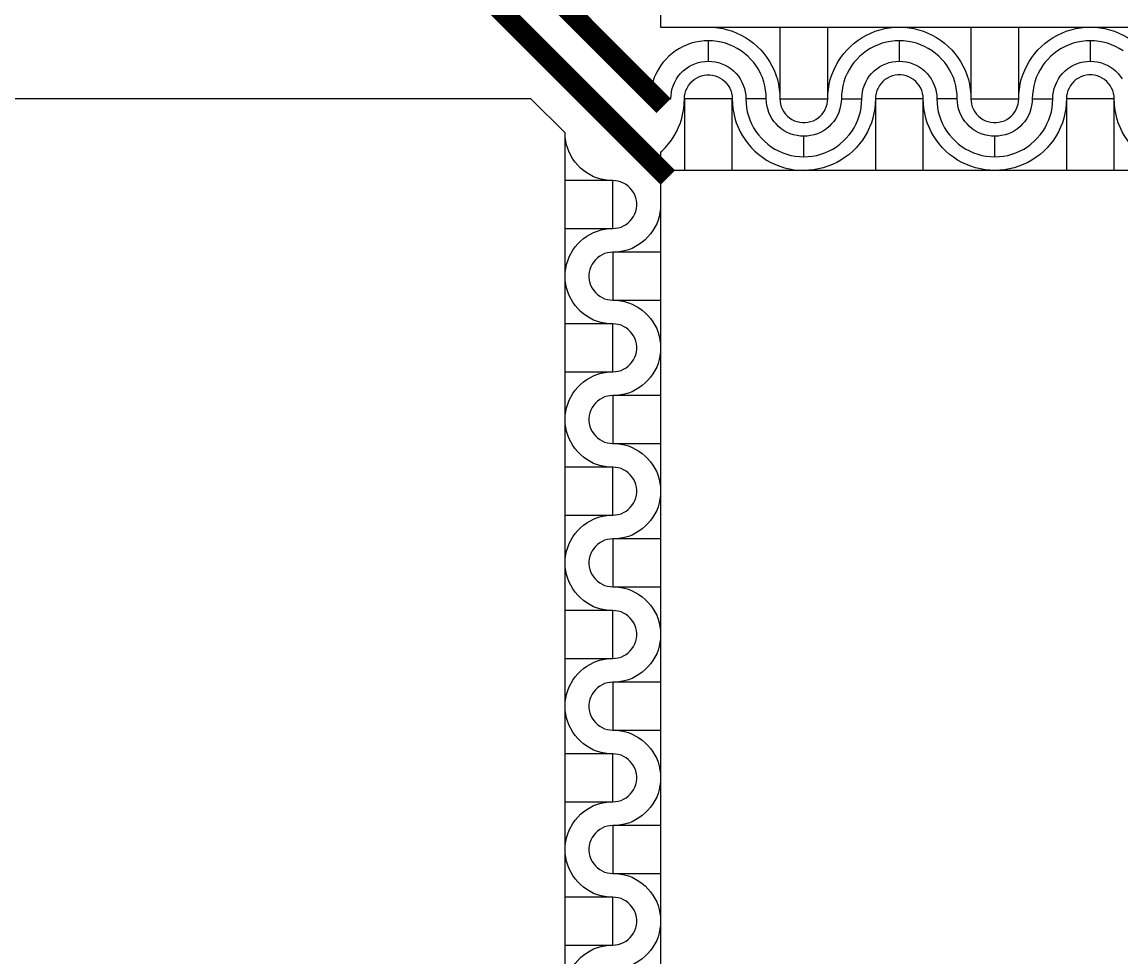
# Model space of a CAD drawing. Extents: x 190.8 to 267.1, y 124 to 174.8.
# Drawn here: x 223.608 to 225.22, y 162.423 to 163.793 of the extents above; entities that cross this region are included whole.
import ezdxf

# ---------------------------------------------------------------- set-up
doc = ezdxf.new("R2010")
doc.units = 0
doc.header["$MEASUREMENT"] = 0

msp = doc.modelspace()

# ---------------------------------------------------------------- linework, layer by layer
for p, q in [((224.5446, 165.8023), (224.5446, 163.7856)), ((224.5446, 163.7856), (226.6713, 163.7856)), ((224.5446, 163.6023), (224.5446, 161.5856))]:
    msp.add_line(p, q)
at = {"const_width": 0.03}
for points in [[(224.3486, 164.4427), (224.3486, 163.8707), (224.5492, 163.6701)], [(224.2446, 164.1557), (224.2446, 163.8757), (224.5552, 163.5651)]]:
    msp.add_lwpolyline(points, dxfattribs=at)
for points in [[(224.6146, 163.7856), (224.6219, 163.7853), (224.6289, 163.7846), (224.6359, 163.7833), (224.6429, 163.7818), (224.6499, 163.7796), (224.6564, 163.7768), (224.6629, 163.7738), (224.6691, 163.7703), (224.6751, 163.7663), (224.6809, 163.7621), (224.6864, 163.7573), (224.6914, 163.7523), (224.6961, 163.7468), (224.7004, 163.7411), (224.7044, 163.7351), (224.7079, 163.7288), (224.7109, 163.7223), (224.7136, 163.7158), (224.7159, 163.7088), (224.7174, 163.7018), (224.7186, 163.6948), (224.7194, 163.6878), (224.7196, 163.6806)], [(224.7196, 163.7856), (224.7196, 163.6806), (224.7896, 163.6806), (224.7896, 163.7856)], [(224.7896, 163.6806), (224.7899, 163.6878), (224.7906, 163.6948), (224.7919, 163.7018), (224.7934, 163.7088), (224.7956, 163.7158), (224.7984, 163.7223), (224.8014, 163.7288), (224.8049, 163.7351), (224.8089, 163.7411), (224.8131, 163.7468), (224.8179, 163.7523), (224.8229, 163.7573), (224.8284, 163.7621), (224.8341, 163.7663), (224.8401, 163.7703), (224.8464, 163.7738), (224.8529, 163.7768), (224.8594, 163.7796), (224.8664, 163.7818), (224.8734, 163.7833), (224.8804, 163.7846), (224.8874, 163.7853), (224.8946, 163.7856)], [(224.8946, 163.7856), (224.9019, 163.7853), (224.9089, 163.7846), (224.9159, 163.7833), (224.9229, 163.7818), (224.9299, 163.7796), (224.9364, 163.7768), (224.9429, 163.7738), (224.9491, 163.7703), (224.9551, 163.7663), (224.9609, 163.7621), (224.9664, 163.7573), (224.9714, 163.7523), (224.9761, 163.7468), (224.9804, 163.7411), (224.9844, 163.7351), (224.9879, 163.7288), (224.9909, 163.7223), (224.9936, 163.7158), (224.9959, 163.7088), (224.9974, 163.7018), (224.9986, 163.6948), (224.9994, 163.6878), (224.9996, 163.6806)], [(224.9996, 163.7856), (224.9996, 163.6806), (225.0696, 163.6806), (225.0696, 163.7856)], [(225.0696, 163.6806), (225.0699, 163.6878), (225.0706, 163.6948), (225.0719, 163.7018), (225.0734, 163.7088), (225.0756, 163.7158), (225.0784, 163.7223), (225.0814, 163.7288), (225.0849, 163.7351), (225.0889, 163.7411), (225.0931, 163.7468), (225.0979, 163.7523), (225.1029, 163.7573), (225.1084, 163.7621), (225.1141, 163.7663), (225.1201, 163.7703), (225.1264, 163.7738), (225.1329, 163.7768), (225.1394, 163.7796), (225.1464, 163.7818), (225.1534, 163.7833), (225.1604, 163.7846), (225.1674, 163.7853), (225.1746, 163.7856)], [(225.1746, 163.7856), (225.1819, 163.7853), (225.1889, 163.7846), (225.1959, 163.7833), (225.2029, 163.7818), (225.2099, 163.7796), (225.2164, 163.7768), (225.2229, 163.7738), (225.2291, 163.7703), (225.2351, 163.7663), (225.2409, 163.7621), (225.2464, 163.7573), (225.2514, 163.7523), (225.2561, 163.7468), (225.2604, 163.7411), (225.2644, 163.7351), (225.2679, 163.7288), (225.2709, 163.7223), (225.2736, 163.7158), (225.2759, 163.7088), (225.2774, 163.7018), (225.2786, 163.6948), (225.2794, 163.6878), (225.2796, 163.6806)], [(224.6146, 163.7656), (224.6084, 163.7653), (224.6019, 163.7646), (224.5956, 163.7636), (224.5896, 163.7618), (224.5836, 163.7598), (224.5776, 163.7571), (224.5721, 163.7543), (224.5666, 163.7508), (224.5616, 163.7471), (224.5569, 163.7428), (224.5524, 163.7383), (224.5481, 163.7336), (224.5444, 163.7286), (224.5409, 163.7231), (224.5381, 163.7176), (224.5354, 163.7116), (224.5334, 163.7056), (224.5316, 163.6996), (224.5306, 163.6933), (224.5299, 163.6868), (224.5296, 163.6806), (224.5596, 163.6806), (224.5599, 163.6856), (224.5606, 163.6906), (224.5616, 163.6956), (224.5634, 163.7006), (224.5654, 163.7051), (224.5679, 163.7096), (224.5706, 163.7138), (224.5739, 163.7176), (224.5776, 163.7213), (224.5814, 163.7246), (224.5856, 163.7273), (224.5901, 163.7298), (224.5946, 163.7318), (224.5996, 163.7336), (224.6046, 163.7346), (224.6096, 163.7353), (224.6146, 163.7356)], [(224.6996, 163.6806), (224.6994, 163.6868), (224.6986, 163.6933), (224.6976, 163.6996), (224.6959, 163.7056), (224.6939, 163.7116), (224.6911, 163.7176), (224.6884, 163.7231), (224.6849, 163.7286), (224.6811, 163.7336), (224.6769, 163.7383), (224.6724, 163.7428), (224.6676, 163.7471), (224.6626, 163.7508), (224.6571, 163.7543), (224.6516, 163.7571), (224.6456, 163.7598), (224.6396, 163.7618), (224.6336, 163.7636), (224.6274, 163.7646), (224.6209, 163.7653), (224.6146, 163.7656), (224.6146, 163.7356), (224.6196, 163.7353), (224.6246, 163.7346), (224.6296, 163.7336), (224.6346, 163.7318), (224.6391, 163.7298), (224.6436, 163.7273), (224.6479, 163.7246), (224.6516, 163.7213), (224.6554, 163.7176), (224.6586, 163.7138), (224.6614, 163.7096), (224.6639, 163.7051), (224.6659, 163.7006), (224.6676, 163.6956), (224.6686, 163.6906), (224.6694, 163.6856), (224.6696, 163.6806)], [(224.8946, 163.7656), (224.8884, 163.7653), (224.8819, 163.7646), (224.8756, 163.7636), (224.8696, 163.7618), (224.8636, 163.7598), (224.8576, 163.7571), (224.8521, 163.7543), (224.8466, 163.7508), (224.8416, 163.7471), (224.8369, 163.7428), (224.8324, 163.7383), (224.8281, 163.7336), (224.8244, 163.7286), (224.8209, 163.7231), (224.8181, 163.7176), (224.8154, 163.7116), (224.8134, 163.7056), (224.8116, 163.6996), (224.8106, 163.6933), (224.8099, 163.6868), (224.8096, 163.6806), (224.8396, 163.6806), (224.8399, 163.6856), (224.8406, 163.6906), (224.8416, 163.6956), (224.8434, 163.7006), (224.8454, 163.7051), (224.8479, 163.7096), (224.8506, 163.7138), (224.8539, 163.7176), (224.8576, 163.7213), (224.8614, 163.7246), (224.8656, 163.7273), (224.8701, 163.7298), (224.8746, 163.7318), (224.8796, 163.7336), (224.8846, 163.7346), (224.8896, 163.7353), (224.8946, 163.7356)], [(224.9796, 163.6806), (224.9794, 163.6868), (224.9786, 163.6933), (224.9776, 163.6996), (224.9759, 163.7056), (224.9739, 163.7116), (224.9711, 163.7176), (224.9684, 163.7231), (224.9649, 163.7286), (224.9611, 163.7336), (224.9569, 163.7383), (224.9524, 163.7428), (224.9476, 163.7471), (224.9426, 163.7508), (224.9371, 163.7543), (224.9316, 163.7571), (224.9256, 163.7598), (224.9196, 163.7618), (224.9136, 163.7636), (224.9074, 163.7646), (224.9009, 163.7653), (224.8946, 163.7656), (224.8946, 163.7356), (224.8996, 163.7353), (224.9046, 163.7346), (224.9096, 163.7336), (224.9146, 163.7318), (224.9191, 163.7298), (224.9236, 163.7273), (224.9279, 163.7246), (224.9316, 163.7213), (224.9354, 163.7176), (224.9386, 163.7138), (224.9414, 163.7096), (224.9439, 163.7051), (224.9459, 163.7006), (224.9476, 163.6956), (224.9486, 163.6906), (224.9494, 163.6856), (224.9496, 163.6806)], [(225.1746, 163.7656), (225.1684, 163.7653), (225.1619, 163.7646), (225.1556, 163.7636), (225.1496, 163.7618), (225.1436, 163.7598), (225.1376, 163.7571), (225.1321, 163.7543), (225.1266, 163.7508), (225.1216, 163.7471), (225.1169, 163.7428), (225.1124, 163.7383), (225.1081, 163.7336), (225.1044, 163.7286), (225.1009, 163.7231), (225.0981, 163.7176), (225.0954, 163.7116), (225.0934, 163.7056), (225.0916, 163.6996), (225.0906, 163.6933), (225.0899, 163.6868), (225.0896, 163.6806), (225.1196, 163.6806), (225.1199, 163.6856), (225.1206, 163.6906), (225.1216, 163.6956), (225.1234, 163.7006), (225.1254, 163.7051), (225.1279, 163.7096), (225.1306, 163.7138), (225.1339, 163.7176), (225.1376, 163.7213), (225.1414, 163.7246), (225.1456, 163.7273), (225.1501, 163.7298), (225.1546, 163.7318), (225.1596, 163.7336), (225.1646, 163.7346), (225.1696, 163.7353), (225.1746, 163.7356)], [(225.2226, 163.7508), (225.2171, 163.7543), (225.2116, 163.7571), (225.2056, 163.7598), (225.1996, 163.7618), (225.1936, 163.7636), (225.1874, 163.7646), (225.1809, 163.7653), (225.1746, 163.7656), (225.1746, 163.7356), (225.1796, 163.7353), (225.1846, 163.7346), (225.1896, 163.7336), (225.1946, 163.7318), (225.1991, 163.7298), (225.2036, 163.7273), (225.2079, 163.7246), (225.2116, 163.7213), (225.2154, 163.7176), (225.2186, 163.7138), (225.2214, 163.7096)], [(224.5796, 163.6806), (224.5799, 163.6846), (224.5806, 163.6886), (224.5816, 163.6926), (224.5834, 163.6963), (224.5854, 163.6998), (224.5879, 163.7031), (224.5906, 163.7061), (224.5936, 163.7086), (224.5971, 163.7108), (224.6009, 163.7128), (224.6046, 163.7141), (224.6086, 163.7151), (224.6126, 163.7156), (224.6166, 163.7156), (224.6206, 163.7151), (224.6246, 163.7141), (224.6286, 163.7128), (224.6321, 163.7108), (224.6356, 163.7086), (224.6386, 163.7061), (224.6414, 163.7031), (224.6439, 163.6998), (224.6459, 163.6963), (224.6476, 163.6926), (224.6486, 163.6886), (224.6494, 163.6846), (224.6496, 163.6806)], [(224.9296, 163.6806), (224.9294, 163.6846), (224.9286, 163.6886), (224.9276, 163.6926), (224.9259, 163.6963), (224.9239, 163.6998), (224.9214, 163.7031), (224.9186, 163.7061), (224.9156, 163.7086), (224.9121, 163.7108), (224.9084, 163.7128), (224.9046, 163.7141), (224.9006, 163.7151), (224.8966, 163.7156), (224.8926, 163.7156), (224.8886, 163.7151), (224.8846, 163.7141), (224.8806, 163.7128), (224.8771, 163.7108), (224.8736, 163.7086), (224.8706, 163.7061), (224.8679, 163.7031), (224.8654, 163.6998), (224.8634, 163.6963), (224.8616, 163.6926), (224.8606, 163.6886), (224.8599, 163.6846), (224.8596, 163.6806)], [(225.2096, 163.6806), (225.2094, 163.6846), (225.2086, 163.6886), (225.2076, 163.6926), (225.2059, 163.6963), (225.2039, 163.6998), (225.2014, 163.7031), (225.1986, 163.7061), (225.1956, 163.7086), (225.1921, 163.7108), (225.1884, 163.7128), (225.1846, 163.7141), (225.1806, 163.7151), (225.1766, 163.7156), (225.1726, 163.7156), (225.1686, 163.7151), (225.1646, 163.7141), (225.1606, 163.7128), (225.1571, 163.7108), (225.1536, 163.7086), (225.1506, 163.7061), (225.1479, 163.7031), (225.1454, 163.6998), (225.1434, 163.6963), (225.1416, 163.6926), (225.1406, 163.6886), (225.1399, 163.6846), (225.1396, 163.6806)], [(224.3546, 163.6806), (222.2779, 163.6806), (222.2776, 163.6803), (222.2729, 163.6768), (222.2629, 163.6713), (222.2574, 163.6693), (222.2519, 163.6676), (222.2461, 163.6666), (222.2404, 163.6658), (222.2346, 163.6656)], [(224.3546, 161.4806), (224.4046, 161.5306), (224.4046, 163.6306), (224.3546, 163.6806)], [(224.5446, 163.6023), (224.5464, 163.6038), (224.5514, 163.6088), (224.5561, 163.6143), (224.5604, 163.6201), (224.5644, 163.6261), (224.5679, 163.6323), (224.5709, 163.6388), (224.5736, 163.6453), (224.5759, 163.6523), (224.5774, 163.6593), (224.5786, 163.6663), (224.5794, 163.6733), (224.5796, 163.6806)], [(224.6496, 163.5756), (224.6496, 163.6806), (224.5796, 163.6806), (224.5796, 163.5756)], [(224.6496, 163.6806), (224.6499, 163.6733), (224.6506, 163.6663), (224.6519, 163.6593), (224.6534, 163.6523), (224.6556, 163.6453), (224.6584, 163.6388), (224.6614, 163.6323), (224.6649, 163.6261), (224.6689, 163.6201), (224.6731, 163.6143), (224.6779, 163.6088), (224.6829, 163.6038), (224.6884, 163.5991), (224.6941, 163.5948), (224.7001, 163.5908), (224.7064, 163.5873), (224.7129, 163.5843), (224.7194, 163.5816), (224.7264, 163.5793), (224.7334, 163.5778), (224.7404, 163.5766), (224.7474, 163.5758), (224.7546, 163.5756)], [(224.7196, 163.6806), (224.7199, 163.6766), (224.7206, 163.6726), (224.7216, 163.6686), (224.7234, 163.6648), (224.7254, 163.6613), (224.7279, 163.6581), (224.7306, 163.6551), (224.7336, 163.6526), (224.7371, 163.6503), (224.7409, 163.6483), (224.7446, 163.6471), (224.7486, 163.6461), (224.7526, 163.6456), (224.7566, 163.6456), (224.7606, 163.6461), (224.7646, 163.6471), (224.7686, 163.6483), (224.7721, 163.6503), (224.7756, 163.6526), (224.7786, 163.6551), (224.7814, 163.6581), (224.7839, 163.6613), (224.7859, 163.6648), (224.7876, 163.6686), (224.7886, 163.6726), (224.7894, 163.6766), (224.7896, 163.6806)], [(224.8096, 163.6806), (224.8094, 163.6756), (224.8086, 163.6706), (224.8076, 163.6656), (224.8059, 163.6606), (224.8039, 163.6561), (224.8014, 163.6516), (224.7986, 163.6473), (224.7954, 163.6436), (224.7916, 163.6398), (224.7879, 163.6366), (224.7836, 163.6338), (224.7791, 163.6313), (224.7746, 163.6293), (224.7696, 163.6276), (224.7646, 163.6266), (224.7596, 163.6258), (224.7546, 163.6256)], [(224.8596, 163.6806), (224.8594, 163.6733), (224.8586, 163.6663), (224.8574, 163.6593), (224.8559, 163.6523), (224.8536, 163.6453), (224.8509, 163.6388), (224.8479, 163.6323), (224.8444, 163.6261), (224.8404, 163.6201), (224.8361, 163.6143), (224.8314, 163.6088), (224.8264, 163.6038), (224.8209, 163.5991), (224.8151, 163.5948), (224.8091, 163.5908), (224.8029, 163.5873), (224.7964, 163.5843), (224.7899, 163.5816), (224.7829, 163.5793), (224.7759, 163.5778), (224.7689, 163.5766), (224.7619, 163.5758), (224.7546, 163.5756)], [(224.7546, 163.5956), (224.7609, 163.5958), (224.7674, 163.5966), (224.7736, 163.5976), (224.7796, 163.5993), (224.7856, 163.6013), (224.7916, 163.6041), (224.7971, 163.6068), (224.8026, 163.6103), (224.8076, 163.6141), (224.8124, 163.6183), (224.8169, 163.6228), (224.8211, 163.6276), (224.8249, 163.6326), (224.8284, 163.6381), (224.8311, 163.6436), (224.8339, 163.6496), (224.8359, 163.6556), (224.8376, 163.6616), (224.8386, 163.6678), (224.8394, 163.6743), (224.8396, 163.6806)], [(224.9296, 163.5756), (224.9296, 163.6806), (224.8596, 163.6806), (224.8596, 163.5756)], [(225.0346, 163.5756), (225.0274, 163.5758), (225.0204, 163.5766), (225.0134, 163.5778), (225.0064, 163.5793), (224.9994, 163.5816), (224.9929, 163.5843), (224.9864, 163.5873), (224.9801, 163.5908), (224.9741, 163.5948), (224.9684, 163.5991), (224.9629, 163.6038), (224.9579, 163.6088), (224.9531, 163.6143), (224.9489, 163.6201), (224.9449, 163.6261), (224.9414, 163.6323), (224.9384, 163.6388), (224.9356, 163.6453), (224.9334, 163.6523), (224.9319, 163.6593), (224.9306, 163.6663), (224.9299, 163.6733), (224.9296, 163.6806)], [(224.9996, 163.6806), (224.9999, 163.6766), (225.0006, 163.6726), (225.0016, 163.6686), (225.0034, 163.6648), (225.0054, 163.6613), (225.0079, 163.6581), (225.0106, 163.6551), (225.0136, 163.6526), (225.0171, 163.6503), (225.0209, 163.6483), (225.0246, 163.6471), (225.0286, 163.6461), (225.0326, 163.6456), (225.0366, 163.6456), (225.0406, 163.6461), (225.0446, 163.6471), (225.0486, 163.6483), (225.0521, 163.6503), (225.0556, 163.6526), (225.0586, 163.6551), (225.0614, 163.6581), (225.0639, 163.6613), (225.0659, 163.6648), (225.0676, 163.6686), (225.0686, 163.6726), (225.0694, 163.6766), (225.0696, 163.6806)], [(225.0896, 163.6806), (225.0894, 163.6756), (225.0886, 163.6706), (225.0876, 163.6656), (225.0859, 163.6606), (225.0839, 163.6561), (225.0814, 163.6516), (225.0786, 163.6473), (225.0754, 163.6436), (225.0716, 163.6398), (225.0679, 163.6366), (225.0636, 163.6338), (225.0591, 163.6313), (225.0546, 163.6293), (225.0496, 163.6276), (225.0446, 163.6266), (225.0396, 163.6258), (225.0346, 163.6256)], [(225.1396, 163.6806), (225.1394, 163.6733), (225.1386, 163.6663), (225.1374, 163.6593), (225.1359, 163.6523), (225.1336, 163.6453), (225.1309, 163.6388), (225.1279, 163.6323), (225.1244, 163.6261), (225.1204, 163.6201), (225.1161, 163.6143), (225.1114, 163.6088), (225.1064, 163.6038), (225.1009, 163.5991), (225.0951, 163.5948), (225.0891, 163.5908), (225.0829, 163.5873), (225.0764, 163.5843), (225.0699, 163.5816), (225.0629, 163.5793), (225.0559, 163.5778), (225.0489, 163.5766), (225.0419, 163.5758), (225.0346, 163.5756)], [(225.0346, 163.5956), (225.0409, 163.5958), (225.0474, 163.5966), (225.0536, 163.5976), (225.0596, 163.5993), (225.0656, 163.6013), (225.0716, 163.6041), (225.0771, 163.6068), (225.0826, 163.6103), (225.0876, 163.6141), (225.0924, 163.6183), (225.0969, 163.6228), (225.1011, 163.6276), (225.1049, 163.6326), (225.1084, 163.6381), (225.1111, 163.6436), (225.1139, 163.6496), (225.1159, 163.6556), (225.1176, 163.6616), (225.1186, 163.6678), (225.1194, 163.6743), (225.1196, 163.6806)], [(225.2096, 163.5756), (225.2096, 163.6806), (225.1396, 163.6806), (225.1396, 163.5756)], [(225.3146, 163.5756), (225.3074, 163.5758), (225.3004, 163.5766), (225.2934, 163.5778), (225.2864, 163.5793), (225.2794, 163.5816), (225.2729, 163.5843), (225.2664, 163.5873), (225.2601, 163.5908), (225.2541, 163.5948), (225.2484, 163.5991), (225.2429, 163.6038), (225.2379, 163.6088), (225.2331, 163.6143), (225.2289, 163.6201), (225.2249, 163.6261), (225.2214, 163.6323), (225.2184, 163.6388), (225.2156, 163.6453), (225.2134, 163.6523), (225.2119, 163.6593), (225.2106, 163.6663), (225.2099, 163.6733), (225.2096, 163.6806)], [(224.4746, 163.5606), (224.4689, 163.5608), (224.4631, 163.5616), (224.4574, 163.5626), (224.4519, 163.5643), (224.4464, 163.5663), (224.4364, 163.5718), (224.4316, 163.5753), (224.4271, 163.5791), (224.4231, 163.5831), (224.4194, 163.5876), (224.4159, 163.5923), (224.4104, 163.6023), (224.4084, 163.6078), (224.4066, 163.6133), (224.4056, 163.6191), (224.4049, 163.6248), (224.4046, 163.6306)], [(226.6446, 163.5756), (224.5446, 163.5756)], [(224.4046, 163.4906), (224.4746, 163.4906), (224.4746, 163.5606), (224.4046, 163.5606)], [(224.4746, 163.4906), (224.4786, 163.4908), (224.4826, 163.4916), (224.4866, 163.4926), (224.4904, 163.4943), (224.4939, 163.4963), (224.4971, 163.4988), (224.5001, 163.5016), (224.5026, 163.5046), (224.5049, 163.5081), (224.5069, 163.5118), (224.5081, 163.5156), (224.5091, 163.5196), (224.5096, 163.5236), (224.5096, 163.5276), (224.5091, 163.5316), (224.5081, 163.5356), (224.5069, 163.5396), (224.5049, 163.5431), (224.5026, 163.5466), (224.5001, 163.5496), (224.4971, 163.5523), (224.4939, 163.5548), (224.4904, 163.5568), (224.4866, 163.5586), (224.4826, 163.5596), (224.4786, 163.5603), (224.4746, 163.5606)], [(224.5446, 163.5256), (224.5444, 163.5198), (224.5436, 163.5141), (224.5426, 163.5083), (224.5409, 163.5028), (224.5389, 163.4973), (224.5334, 163.4873), (224.5299, 163.4826), (224.5261, 163.4781), (224.5221, 163.4741), (224.5176, 163.4703), (224.5129, 163.4668), (224.5029, 163.4613), (224.4974, 163.4593), (224.4919, 163.4576), (224.4861, 163.4566), (224.4804, 163.4558), (224.4746, 163.4556)], [(224.4046, 163.4206), (224.4049, 163.4263), (224.4056, 163.4321), (224.4066, 163.4378), (224.4084, 163.4433), (224.4104, 163.4488), (224.4159, 163.4588), (224.4194, 163.4636), (224.4231, 163.4681), (224.4271, 163.4721), (224.4316, 163.4758), (224.4364, 163.4793), (224.4464, 163.4848), (224.4519, 163.4868), (224.4574, 163.4886), (224.4631, 163.4896), (224.4689, 163.4903), (224.4746, 163.4906)], [(224.4746, 163.4556), (224.4706, 163.4553), (224.4666, 163.4546), (224.4626, 163.4536), (224.4589, 163.4518), (224.4554, 163.4498), (224.4521, 163.4473), (224.4491, 163.4446), (224.4466, 163.4416), (224.4444, 163.4381), (224.4424, 163.4343), (224.4411, 163.4306), (224.4401, 163.4266), (224.4396, 163.4226), (224.4396, 163.4186), (224.4401, 163.4146), (224.4411, 163.4106), (224.4424, 163.4066), (224.4444, 163.4031), (224.4466, 163.3996), (224.4491, 163.3966), (224.4521, 163.3938), (224.4554, 163.3913), (224.4589, 163.3893), (224.4626, 163.3876), (224.4666, 163.3866), (224.4706, 163.3858), (224.4746, 163.3856)], [(224.5446, 163.4556), (224.4746, 163.4556), (224.4746, 163.3856), (224.5446, 163.3856)], [(224.4746, 163.3506), (224.4689, 163.3508), (224.4631, 163.3516), (224.4574, 163.3526), (224.4519, 163.3543), (224.4464, 163.3563), (224.4364, 163.3618), (224.4316, 163.3653), (224.4271, 163.3691), (224.4231, 163.3731), (224.4194, 163.3776), (224.4159, 163.3823), (224.4104, 163.3923), (224.4084, 163.3978), (224.4066, 163.4033), (224.4056, 163.4091), (224.4049, 163.4148), (224.4046, 163.4206)], [(224.4746, 163.3856), (224.4804, 163.3853), (224.4861, 163.3846), (224.4919, 163.3836), (224.4974, 163.3818), (224.5029, 163.3798), (224.5129, 163.3743), (224.5176, 163.3708), (224.5221, 163.3671), (224.5261, 163.3631), (224.5299, 163.3586), (224.5334, 163.3538), (224.5389, 163.3438), (224.5409, 163.3383), (224.5426, 163.3328), (224.5436, 163.3271), (224.5444, 163.3213), (224.5446, 163.3156)], [(224.4046, 163.2806), (224.4746, 163.2806), (224.4746, 163.3506), (224.4046, 163.3506)], [(224.4746, 163.2806), (224.4786, 163.2808), (224.4826, 163.2816), (224.4866, 163.2826), (224.4904, 163.2843), (224.4939, 163.2863), (224.4971, 163.2888), (224.5001, 163.2916), (224.5026, 163.2946), (224.5049, 163.2981), (224.5069, 163.3018), (224.5081, 163.3056), (224.5091, 163.3096), (224.5096, 163.3136), (224.5096, 163.3176), (224.5091, 163.3216), (224.5081, 163.3256), (224.5069, 163.3296), (224.5049, 163.3331), (224.5026, 163.3366), (224.5001, 163.3396), (224.4971, 163.3423), (224.4939, 163.3448), (224.4904, 163.3468), (224.4866, 163.3486), (224.4826, 163.3496), (224.4786, 163.3503), (224.4746, 163.3506)], [(224.5446, 163.3156), (224.5444, 163.3098), (224.5436, 163.3041), (224.5426, 163.2983), (224.5409, 163.2928), (224.5389, 163.2873), (224.5334, 163.2773), (224.5299, 163.2726), (224.5261, 163.2681), (224.5221, 163.2641), (224.5176, 163.2603), (224.5129, 163.2568), (224.5029, 163.2513), (224.4974, 163.2493), (224.4919, 163.2476), (224.4861, 163.2466), (224.4804, 163.2458), (224.4746, 163.2456)], [(224.4046, 163.2106), (224.4049, 163.2163), (224.4056, 163.2221), (224.4066, 163.2278), (224.4084, 163.2333), (224.4104, 163.2388), (224.4159, 163.2488), (224.4194, 163.2536), (224.4231, 163.2581), (224.4271, 163.2621), (224.4316, 163.2658), (224.4364, 163.2693), (224.4464, 163.2748), (224.4519, 163.2768), (224.4574, 163.2786), (224.4631, 163.2796), (224.4689, 163.2803), (224.4746, 163.2806)], [(224.4746, 163.2456), (224.4706, 163.2453), (224.4666, 163.2446), (224.4626, 163.2436), (224.4589, 163.2418), (224.4554, 163.2398), (224.4521, 163.2373), (224.4491, 163.2346), (224.4466, 163.2316), (224.4444, 163.2281), (224.4424, 163.2243), (224.4411, 163.2206), (224.4401, 163.2166), (224.4396, 163.2126), (224.4396, 163.2086), (224.4401, 163.2046), (224.4411, 163.2006), (224.4424, 163.1966), (224.4444, 163.1931), (224.4466, 163.1896), (224.4491, 163.1866), (224.4521, 163.1838), (224.4554, 163.1813), (224.4589, 163.1793), (224.4626, 163.1776), (224.4666, 163.1766), (224.4706, 163.1758), (224.4746, 163.1756)], [(224.5446, 163.2456), (224.4746, 163.2456), (224.4746, 163.1756), (224.5446, 163.1756)], [(224.4746, 163.1406), (224.4689, 163.1408), (224.4631, 163.1416), (224.4574, 163.1426), (224.4519, 163.1443), (224.4464, 163.1463), (224.4364, 163.1518), (224.4316, 163.1553), (224.4271, 163.1591), (224.4231, 163.1631), (224.4194, 163.1676), (224.4159, 163.1723), (224.4104, 163.1823), (224.4084, 163.1878), (224.4066, 163.1933), (224.4056, 163.1991), (224.4049, 163.2048), (224.4046, 163.2106)], [(224.4746, 163.1756), (224.4804, 163.1753), (224.4861, 163.1746), (224.4919, 163.1736), (224.4974, 163.1718), (224.5029, 163.1698), (224.5129, 163.1643), (224.5176, 163.1608), (224.5221, 163.1571), (224.5261, 163.1531), (224.5299, 163.1486), (224.5334, 163.1438), (224.5389, 163.1338), (224.5409, 163.1283), (224.5426, 163.1228), (224.5436, 163.1171), (224.5444, 163.1113), (224.5446, 163.1056)], [(224.4046, 163.0706), (224.4746, 163.0706), (224.4746, 163.1406), (224.4046, 163.1406)], [(224.4746, 163.0706), (224.4786, 163.0708), (224.4826, 163.0716), (224.4866, 163.0726), (224.4904, 163.0743), (224.4939, 163.0763), (224.4971, 163.0788), (224.5001, 163.0816), (224.5026, 163.0846), (224.5049, 163.0881), (224.5069, 163.0918), (224.5081, 163.0956), (224.5091, 163.0996), (224.5096, 163.1036), (224.5096, 163.1076), (224.5091, 163.1116), (224.5081, 163.1156), (224.5069, 163.1196), (224.5049, 163.1231), (224.5026, 163.1266), (224.5001, 163.1296), (224.4971, 163.1323), (224.4939, 163.1348), (224.4904, 163.1368), (224.4866, 163.1386), (224.4826, 163.1396), (224.4786, 163.1403), (224.4746, 163.1406)], [(224.5446, 163.1056), (224.5444, 163.0998), (224.5436, 163.0941), (224.5426, 163.0883), (224.5409, 163.0828), (224.5389, 163.0773), (224.5334, 163.0673), (224.5299, 163.0626), (224.5261, 163.0581), (224.5221, 163.0541), (224.5176, 163.0503), (224.5129, 163.0468), (224.5029, 163.0413), (224.4974, 163.0393), (224.4919, 163.0376), (224.4861, 163.0366), (224.4804, 163.0358), (224.4746, 163.0356)], [(224.4046, 163.0006), (224.4049, 163.0063), (224.4056, 163.0121), (224.4066, 163.0178), (224.4084, 163.0233), (224.4104, 163.0288), (224.4159, 163.0388), (224.4194, 163.0436), (224.4231, 163.0481), (224.4271, 163.0521), (224.4316, 163.0558), (224.4364, 163.0593), (224.4464, 163.0648), (224.4519, 163.0668), (224.4574, 163.0686), (224.4631, 163.0696), (224.4689, 163.0703), (224.4746, 163.0706)], [(224.4746, 163.0356), (224.4706, 163.0353), (224.4666, 163.0346), (224.4626, 163.0336), (224.4589, 163.0318), (224.4554, 163.0298), (224.4521, 163.0273), (224.4491, 163.0246), (224.4466, 163.0216), (224.4444, 163.0181), (224.4424, 163.0143), (224.4411, 163.0106), (224.4401, 163.0066), (224.4396, 163.0026), (224.4396, 162.9986), (224.4401, 162.9946), (224.4411, 162.9906), (224.4424, 162.9866), (224.4444, 162.9831), (224.4466, 162.9796), (224.4491, 162.9766), (224.4521, 162.9738), (224.4554, 162.9713), (224.4589, 162.9693), (224.4626, 162.9676), (224.4666, 162.9666), (224.4706, 162.9658), (224.4746, 162.9656)], [(224.5446, 163.0356), (224.4746, 163.0356), (224.4746, 162.9656), (224.5446, 162.9656)], [(224.4746, 162.9306), (224.4689, 162.9308), (224.4631, 162.9316), (224.4574, 162.9326), (224.4519, 162.9343), (224.4464, 162.9363), (224.4364, 162.9418), (224.4316, 162.9453), (224.4271, 162.9491), (224.4231, 162.9531), (224.4194, 162.9576), (224.4159, 162.9623), (224.4104, 162.9723), (224.4084, 162.9778), (224.4066, 162.9833), (224.4056, 162.9891), (224.4049, 162.9948), (224.4046, 163.0006)], [(224.4746, 162.9656), (224.4804, 162.9653), (224.4861, 162.9646), (224.4919, 162.9636), (224.4974, 162.9618), (224.5029, 162.9598), (224.5129, 162.9543), (224.5176, 162.9508), (224.5221, 162.9471), (224.5261, 162.9431), (224.5299, 162.9386), (224.5334, 162.9338), (224.5389, 162.9238), (224.5409, 162.9183), (224.5426, 162.9128), (224.5436, 162.9071), (224.5444, 162.9013), (224.5446, 162.8956)], [(224.4046, 162.8606), (224.4746, 162.8606), (224.4746, 162.9306), (224.4046, 162.9306)], [(224.4746, 162.8606), (224.4786, 162.8608), (224.4826, 162.8616), (224.4866, 162.8626), (224.4904, 162.8643), (224.4939, 162.8663), (224.4971, 162.8688), (224.5001, 162.8716), (224.5026, 162.8746), (224.5049, 162.8781), (224.5069, 162.8818), (224.5081, 162.8856), (224.5091, 162.8896), (224.5096, 162.8936), (224.5096, 162.8976), (224.5091, 162.9016), (224.5081, 162.9056), (224.5069, 162.9096), (224.5049, 162.9131), (224.5026, 162.9166), (224.5001, 162.9196), (224.4971, 162.9223), (224.4939, 162.9248), (224.4904, 162.9268), (224.4866, 162.9286), (224.4826, 162.9296), (224.4786, 162.9303), (224.4746, 162.9306)], [(224.5446, 162.8956), (224.5444, 162.8898), (224.5436, 162.8841), (224.5426, 162.8783), (224.5409, 162.8728), (224.5389, 162.8673), (224.5334, 162.8573), (224.5299, 162.8526), (224.5261, 162.8481), (224.5221, 162.8441), (224.5176, 162.8403), (224.5129, 162.8368), (224.5029, 162.8313), (224.4974, 162.8293), (224.4919, 162.8276), (224.4861, 162.8266), (224.4804, 162.8258), (224.4746, 162.8256)], [(224.4046, 162.7906), (224.4049, 162.7963), (224.4056, 162.8021), (224.4066, 162.8078), (224.4084, 162.8133), (224.4104, 162.8188), (224.4159, 162.8288), (224.4194, 162.8336), (224.4231, 162.8381), (224.4271, 162.8421), (224.4316, 162.8458), (224.4364, 162.8493), (224.4464, 162.8548), (224.4519, 162.8568), (224.4574, 162.8586), (224.4631, 162.8596), (224.4689, 162.8603), (224.4746, 162.8606)], [(224.4746, 162.8256), (224.4706, 162.8253), (224.4666, 162.8246), (224.4626, 162.8236), (224.4589, 162.8218), (224.4554, 162.8198), (224.4521, 162.8173), (224.4491, 162.8146), (224.4466, 162.8116), (224.4444, 162.8081), (224.4424, 162.8043), (224.4411, 162.8006), (224.4401, 162.7966), (224.4396, 162.7926), (224.4396, 162.7886), (224.4401, 162.7846), (224.4411, 162.7806), (224.4424, 162.7766), (224.4444, 162.7731), (224.4466, 162.7696), (224.4491, 162.7666), (224.4521, 162.7638), (224.4554, 162.7613), (224.4589, 162.7593), (224.4626, 162.7576), (224.4666, 162.7566), (224.4706, 162.7558), (224.4746, 162.7556)], [(224.5446, 162.8256), (224.4746, 162.8256), (224.4746, 162.7556), (224.5446, 162.7556)], [(224.4746, 162.7206), (224.4689, 162.7208), (224.4631, 162.7216), (224.4574, 162.7226), (224.4519, 162.7243), (224.4464, 162.7263), (224.4364, 162.7318), (224.4316, 162.7353), (224.4271, 162.7391), (224.4231, 162.7431), (224.4194, 162.7476), (224.4159, 162.7523), (224.4104, 162.7623), (224.4084, 162.7678), (224.4066, 162.7733), (224.4056, 162.7791), (224.4049, 162.7848), (224.4046, 162.7906)], [(224.4746, 162.7556), (224.4804, 162.7553), (224.4861, 162.7546), (224.4919, 162.7536), (224.4974, 162.7518), (224.5029, 162.7498), (224.5129, 162.7443), (224.5176, 162.7408), (224.5221, 162.7371), (224.5261, 162.7331), (224.5299, 162.7286), (224.5334, 162.7238), (224.5389, 162.7138), (224.5409, 162.7083), (224.5426, 162.7028), (224.5436, 162.6971), (224.5444, 162.6913), (224.5446, 162.6856)], [(224.4046, 162.6506), (224.4746, 162.6506), (224.4746, 162.7206), (224.4046, 162.7206)], [(224.4746, 162.6506), (224.4786, 162.6508), (224.4826, 162.6516), (224.4866, 162.6526), (224.4904, 162.6543), (224.4939, 162.6563), (224.4971, 162.6588), (224.5001, 162.6616), (224.5026, 162.6646), (224.5049, 162.6681), (224.5069, 162.6718), (224.5081, 162.6756), (224.5091, 162.6796), (224.5096, 162.6836), (224.5096, 162.6876), (224.5091, 162.6916), (224.5081, 162.6956), (224.5069, 162.6996), (224.5049, 162.7031), (224.5026, 162.7066), (224.5001, 162.7096), (224.4971, 162.7123), (224.4939, 162.7148), (224.4904, 162.7168), (224.4866, 162.7186), (224.4826, 162.7196), (224.4786, 162.7203), (224.4746, 162.7206)], [(224.5446, 162.6856), (224.5444, 162.6798), (224.5436, 162.6741), (224.5426, 162.6683), (224.5409, 162.6628), (224.5389, 162.6573), (224.5334, 162.6473), (224.5299, 162.6426), (224.5261, 162.6381), (224.5221, 162.6341), (224.5176, 162.6303), (224.5129, 162.6268), (224.5029, 162.6213), (224.4974, 162.6193), (224.4919, 162.6176), (224.4861, 162.6166), (224.4804, 162.6158), (224.4746, 162.6156)], [(224.4046, 162.5806), (224.4049, 162.5863), (224.4056, 162.5921), (224.4066, 162.5978), (224.4084, 162.6033), (224.4104, 162.6088), (224.4159, 162.6188), (224.4194, 162.6236), (224.4231, 162.6281), (224.4271, 162.6321), (224.4316, 162.6358), (224.4364, 162.6393), (224.4464, 162.6448), (224.4519, 162.6468), (224.4574, 162.6486), (224.4631, 162.6496), (224.4689, 162.6503), (224.4746, 162.6506)], [(224.4746, 162.6156), (224.4706, 162.6153), (224.4666, 162.6146), (224.4626, 162.6136), (224.4589, 162.6118), (224.4554, 162.6098), (224.4521, 162.6073), (224.4491, 162.6046), (224.4466, 162.6016), (224.4444, 162.5981), (224.4424, 162.5943), (224.4411, 162.5906), (224.4401, 162.5866), (224.4396, 162.5826), (224.4396, 162.5786), (224.4401, 162.5746), (224.4411, 162.5706), (224.4424, 162.5666), (224.4444, 162.5631), (224.4466, 162.5596), (224.4491, 162.5566), (224.4521, 162.5538), (224.4554, 162.5513), (224.4589, 162.5493), (224.4626, 162.5476), (224.4666, 162.5466), (224.4706, 162.5458), (224.4746, 162.5456)], [(224.5446, 162.6156), (224.4746, 162.6156), (224.4746, 162.5456), (224.5446, 162.5456)], [(224.4746, 162.5106), (224.4689, 162.5108), (224.4631, 162.5116), (224.4574, 162.5126), (224.4519, 162.5143), (224.4464, 162.5163), (224.4364, 162.5218), (224.4316, 162.5253), (224.4271, 162.5291), (224.4231, 162.5331), (224.4194, 162.5376), (224.4159, 162.5423), (224.4104, 162.5523), (224.4084, 162.5578), (224.4066, 162.5633), (224.4056, 162.5691), (224.4049, 162.5748), (224.4046, 162.5806)], [(224.4746, 162.5456), (224.4804, 162.5453), (224.4861, 162.5446), (224.4919, 162.5436), (224.4974, 162.5418), (224.5029, 162.5398), (224.5129, 162.5343), (224.5176, 162.5308), (224.5221, 162.5271), (224.5261, 162.5231), (224.5299, 162.5186), (224.5334, 162.5138), (224.5389, 162.5038), (224.5409, 162.4983), (224.5426, 162.4928), (224.5436, 162.4871), (224.5444, 162.4813), (224.5446, 162.4756)], [(224.4046, 162.4406), (224.4746, 162.4406), (224.4746, 162.5106), (224.4046, 162.5106)], [(224.4746, 162.4406), (224.4786, 162.4408), (224.4826, 162.4416), (224.4866, 162.4426), (224.4904, 162.4443), (224.4939, 162.4463), (224.4971, 162.4488), (224.5001, 162.4516), (224.5026, 162.4546), (224.5049, 162.4581), (224.5069, 162.4618), (224.5081, 162.4656), (224.5091, 162.4696), (224.5096, 162.4736), (224.5096, 162.4776), (224.5091, 162.4816), (224.5081, 162.4856), (224.5069, 162.4896), (224.5049, 162.4931), (224.5026, 162.4966), (224.5001, 162.4996), (224.4971, 162.5023), (224.4939, 162.5048), (224.4904, 162.5068), (224.4866, 162.5086), (224.4826, 162.5096), (224.4786, 162.5103), (224.4746, 162.5106)], [(224.5446, 162.4756), (224.5444, 162.4698), (224.5436, 162.4641), (224.5426, 162.4583), (224.5409, 162.4528), (224.5389, 162.4473), (224.5334, 162.4373), (224.5299, 162.4326), (224.5261, 162.4281), (224.5221, 162.4241), (224.5176, 162.4203), (224.5129, 162.4168), (224.5029, 162.4113), (224.4974, 162.4093), (224.4919, 162.4076), (224.4861, 162.4066), (224.4804, 162.4058), (224.4746, 162.4056)], [(224.4046, 162.3706), (224.4049, 162.3763), (224.4056, 162.3821), (224.4066, 162.3878), (224.4084, 162.3933), (224.4104, 162.3988), (224.4159, 162.4088), (224.4194, 162.4136), (224.4231, 162.4181), (224.4271, 162.4221), (224.4316, 162.4258), (224.4364, 162.4293), (224.4464, 162.4348), (224.4519, 162.4368), (224.4574, 162.4386), (224.4631, 162.4396), (224.4689, 162.4403), (224.4746, 162.4406)]]:
    msp.add_lwpolyline(points)
for points in [[(224.6696, 163.6806), (224.6699, 163.6743), (224.6706, 163.6678), (224.6716, 163.6616), (224.6734, 163.6556), (224.6754, 163.6496), (224.6781, 163.6436), (224.6809, 163.6381), (224.6844, 163.6326), (224.6881, 163.6276), (224.6924, 163.6228), (224.6969, 163.6183), (224.7016, 163.6141), (224.7066, 163.6103), (224.7121, 163.6068), (224.7176, 163.6041), (224.7236, 163.6013), (224.7296, 163.5993), (224.7356, 163.5976), (224.7419, 163.5966), (224.7484, 163.5958), (224.7546, 163.5956), (224.7546, 163.6256), (224.7496, 163.6258), (224.7446, 163.6266), (224.7396, 163.6276), (224.7346, 163.6293), (224.7301, 163.6313), (224.7256, 163.6338), (224.7214, 163.6366), (224.7176, 163.6398), (224.7139, 163.6436), (224.7106, 163.6473), (224.7079, 163.6516), (224.7054, 163.6561), (224.7034, 163.6606), (224.7016, 163.6656), (224.7006, 163.6706), (224.6999, 163.6756), (224.6996, 163.6806)], [(224.9496, 163.6806), (224.9499, 163.6743), (224.9506, 163.6678), (224.9516, 163.6616), (224.9534, 163.6556), (224.9554, 163.6496), (224.9581, 163.6436), (224.9609, 163.6381), (224.9644, 163.6326), (224.9681, 163.6276), (224.9724, 163.6228), (224.9769, 163.6183), (224.9816, 163.6141), (224.9866, 163.6103), (224.9921, 163.6068), (224.9976, 163.6041), (225.0036, 163.6013), (225.0096, 163.5993), (225.0156, 163.5976), (225.0219, 163.5966), (225.0284, 163.5958), (225.0346, 163.5956), (225.0346, 163.6256), (225.0296, 163.6258), (225.0246, 163.6266), (225.0196, 163.6276), (225.0146, 163.6293), (225.0101, 163.6313), (225.0056, 163.6338), (225.0014, 163.6366), (224.9976, 163.6398), (224.9939, 163.6436), (224.9906, 163.6473), (224.9879, 163.6516), (224.9854, 163.6561), (224.9834, 163.6606), (224.9816, 163.6656), (224.9806, 163.6706), (224.9799, 163.6756), (224.9796, 163.6806)]]:
    msp.add_lwpolyline(points, close=True)

doc.saveas('drawing.dxf')
